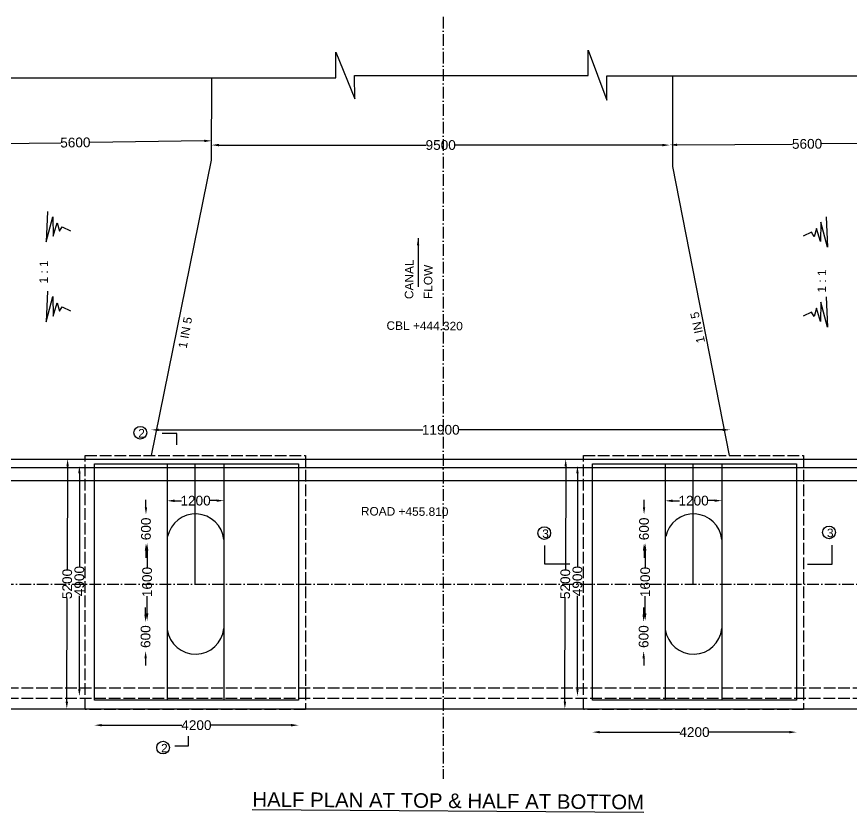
# Model space of a CAD drawing. Header units: millimetres. Extents: x 3893 to 82843, y 1293 to 64748.
# Drawn here: x 20975 to 38142, y 19231 to 35601 of the extents above; entities that cross this region are included whole.
import ezdxf

# ---------------------------------------------------------------- set-up
doc = ezdxf.new("R2010")
doc.units = ezdxf.units.MM
doc.header["$MEASUREMENT"] = 0
doc.linetypes.add('ACAD_ISO02W100', pattern=[15, 12, -3])
doc.linetypes.add('ACAD_ISO10W100', pattern=[18, 12, -3, 0, -3])
for name, color, linetype in [('DIMENSION', 7, 'Continuous'), ('DRAWING', 7, 'Continuous'), ('TEXT', 7, 'Continuous')]:
    doc.layers.add(name, color=color, linetype=linetype)
doc.styles.get("Standard").update_dxf_attribs({"font": 'arial.ttf'})
doc.dimstyles.get("Standard").update_dxf_attribs({"dimtxt": 200, "dimasz": 150, "dimexe": 0.18, "dimexo": 0.0625, "dimgap": 0.09, "dimtad": 0, "dimdec": 0, "dimzin": 0, "dimdsep": 46, "dimtxsty": 'Standard', "dimcen": 0.09, "dimse1": 1, "dimse2": 1, "dimadec": 0, "dimazin": 0, "dimtfac": 1, "dimtdec": 0, "dimtofl": 0, "dimtmove": 0, "dimatfit": 3, "dimfxl": 1, "dimtolj": 1, "dimtzin": 0, "dimarcsym": 0})

# ---------------------------------------------------------------- blocks, each defined once
blk = doc.blocks.new('*D56')
at = {"layer": 'Defpoints', "color": 0, "transparency": 16777216}
for p in [(24071, 25621), (25236, 25644), (25236, 25625)]:
    blk.add_point(p, dxfattribs=at)
at = {"layer": 'DIMENSION', "color": 0, "lineweight": -2, "transparency": 16777216}
for p, q in [((24221, 25640), (24365, 25641)), ((25086, 25643), (24943, 25643))]:
    blk.add_line(p, q, dxfattribs=at)
at = {"layer": 'DIMENSION', "color": 0, "transparency": 16777216}
for points in [[(24221, 25665), (24221, 25615), (24071, 25640)], [(25086, 25668), (25086, 25618), (25236, 25644)]]:
    blk.add_solid(points, dxfattribs=at)
at = {"layer": 'DIMENSION', "color": 0, "transparency": 16777216, "insert": (24654, 25642), "char_height": 200, "attachment_point": 5, "rotation": 0.1885}
blk.add_mtext('\\A1;1200', dxfattribs=at)
blk = doc.blocks.new('*D57')
at = {"layer": 'Defpoints', "color": 0, "transparency": 16777216}
for p in [(23626, 23144), (23690, 23144), (23690, 22549)]:
    blk.add_point(p, dxfattribs=at)
at = {"layer": 'DIMENSION', "color": 0, "lineweight": -2, "transparency": 16777216}
for p, q in [((23626, 23294), (23626, 23444)), ((23626, 22399), (23626, 22249))]:
    blk.add_line(p, q, dxfattribs=at)
at = {"layer": 'DIMENSION', "color": 0, "transparency": 16777216}
for points in [[(23601, 23294), (23651, 23294), (23626, 23144)], [(23601, 22399), (23651, 22399), (23626, 22549)]]:
    blk.add_solid(points, dxfattribs=at)
at = {"layer": 'DIMENSION', "color": 0, "transparency": 16777216, "insert": (23626, 22846), "char_height": 200, "attachment_point": 5, "rotation": 90}
blk.add_mtext('\\A1;600', dxfattribs=at)
blk = doc.blocks.new('*D58')
at = {"layer": 'Defpoints', "color": 0, "transparency": 16777216}
for p in [(23632, 24764), (23658, 24764), (23632, 23175)]:
    blk.add_point(p, dxfattribs=at)
at = {"layer": 'DIMENSION', "color": 0, "lineweight": -2, "transparency": 16777216}
for p, q in [((23658, 24614), (23658, 24258)), ((23658, 23325), (23658, 23680))]:
    blk.add_line(p, q, dxfattribs=at)
at = {"layer": 'DIMENSION', "color": 0, "transparency": 16777216}
for points in [[(23633, 24614), (23683, 24614), (23658, 24764)], [(23633, 23325), (23683, 23325), (23658, 23175)]]:
    blk.add_solid(points, dxfattribs=at)
at = {"layer": 'DIMENSION', "color": 0, "transparency": 16777216, "insert": (23658, 23969), "char_height": 200, "attachment_point": 5, "rotation": 90}
blk.add_mtext('\\A1;1600', dxfattribs=at)
blk = doc.blocks.new('*D59')
at = {"layer": 'Defpoints', "color": 0, "transparency": 16777216}
for p in [(23634, 25359), (23658, 25359), (23658, 24764)]:
    blk.add_point(p, dxfattribs=at)
at = {"layer": 'DIMENSION', "color": 0, "lineweight": -2, "transparency": 16777216}
for p, q in [((23634, 25509), (23634, 25659)), ((23634, 24614), (23634, 24464))]:
    blk.add_line(p, q, dxfattribs=at)
at = {"layer": 'DIMENSION', "color": 0, "transparency": 16777216}
for points in [[(23609, 25509), (23659, 25509), (23634, 25359)], [(23609, 24614), (23659, 24614), (23634, 24764)]]:
    blk.add_solid(points, dxfattribs=at)
at = {"layer": 'DIMENSION', "color": 0, "transparency": 16777216, "insert": (23634, 25062), "char_height": 200, "attachment_point": 5, "rotation": 90}
blk.add_mtext('\\A1;600', dxfattribs=at)
blk = doc.blocks.new('*D60')
at = {"layer": 'Defpoints', "color": 0, "transparency": 16777216}
for p in [(22573, 21679), (26770, 21679), (26770, 21023)]:
    blk.add_point(p, dxfattribs=at)
at = {"layer": 'DIMENSION', "color": 0, "lineweight": -2, "transparency": 16777216}
for p, q in [((22723, 21023), (24369, 21023)), ((26620, 21023), (24974, 21023))]:
    blk.add_line(p, q, dxfattribs=at)
at = {"layer": 'DIMENSION', "color": 0, "transparency": 16777216}
for points in [[(22723, 21048), (22723, 20998), (22573, 21023)], [(26620, 21048), (26620, 20998), (26770, 21023)]]:
    blk.add_solid(points, dxfattribs=at)
at = {"layer": 'DIMENSION', "color": 0, "transparency": 16777216, "insert": (24671, 21023), "char_height": 200, "attachment_point": 5}
blk.add_mtext('\\A1;4200', dxfattribs=at)
blk = doc.blocks.new('*D61')
at = {"layer": 'Defpoints', "color": 0, "transparency": 16777216}
for p in [(22264, 26354), (22573, 26354), (22573, 21621)]:
    blk.add_point(p, dxfattribs=at)
at = {"layer": 'DIMENSION', "color": 0, "lineweight": -2, "transparency": 16777216}
for p, q in [((22264, 26204), (22264, 24290)), ((22264, 21771), (22264, 23685))]:
    blk.add_line(p, q, dxfattribs=at)
at = {"layer": 'DIMENSION', "color": 0, "transparency": 16777216}
for points in [[(22239, 26204), (22289, 26204), (22264, 26354)], [(22239, 21771), (22289, 21771), (22264, 21621)]]:
    blk.add_solid(points, dxfattribs=at)
at = {"layer": 'DIMENSION', "color": 0, "transparency": 16777216, "insert": (22264, 23988), "char_height": 200, "attachment_point": 5, "rotation": 90}
blk.add_mtext('\\A1;4900', dxfattribs=at)
blk = doc.blocks.new('*D62')
at = {"layer": 'Defpoints', "color": 0, "transparency": 16777216}
for p in [(22003, 26498), (22022, 26498), (21986, 21359)]:
    blk.add_point(p, dxfattribs=at)
at = {"layer": 'DIMENSION', "color": 0, "lineweight": -2, "transparency": 16777216}
for p, q in [((22022, 26348), (22015, 24227)), ((22006, 21509), (22013, 23630))]:
    blk.add_line(p, q, dxfattribs=at)
at = {"layer": 'DIMENSION', "color": 0, "transparency": 16777216}
for points in [[(21997, 26348), (22047, 26348), (22022, 26498)], [(21981, 21509), (22031, 21509), (22005, 21359)]]:
    blk.add_solid(points, dxfattribs=at)
at = {"layer": 'DIMENSION', "color": 0, "transparency": 16777216, "insert": (22014, 23929), "char_height": 200, "attachment_point": 5, "rotation": 89.8131}
blk.add_mtext('\\A1;5200', dxfattribs=at)
blk = doc.blocks.new('*D66')
at = {"layer": 'Defpoints', "color": 0, "transparency": 16777216}
for p in [(34316, 25621), (35481, 25644), (35481, 25625)]:
    blk.add_point(p, dxfattribs=at)
at = {"layer": 'DIMENSION', "color": 0, "lineweight": -2, "transparency": 16777216}
for p, q in [((34466, 25640), (34609, 25641)), ((35331, 25643), (35187, 25643))]:
    blk.add_line(p, q, dxfattribs=at)
at = {"layer": 'DIMENSION', "color": 0, "transparency": 16777216}
for points in [[(34465, 25665), (34466, 25615), (34316, 25640)], [(35331, 25668), (35331, 25618), (35481, 25644)]]:
    blk.add_solid(points, dxfattribs=at)
at = {"layer": 'DIMENSION', "color": 0, "transparency": 16777216, "insert": (34898, 25642), "char_height": 200, "attachment_point": 5, "rotation": 0.1885}
blk.add_mtext('\\A1;1200', dxfattribs=at)
blk = doc.blocks.new('*D63')
at = {"layer": 'Defpoints', "color": 0, "transparency": 16777216}
for p in [(33871, 23144), (33935, 23144), (33935, 22549)]:
    blk.add_point(p, dxfattribs=at)
at = {"layer": 'DIMENSION', "color": 0, "lineweight": -2, "transparency": 16777216}
for p, q in [((33871, 23294), (33871, 23444)), ((33871, 22399), (33871, 22249))]:
    blk.add_line(p, q, dxfattribs=at)
at = {"layer": 'DIMENSION', "color": 0, "transparency": 16777216}
for points in [[(33846, 23294), (33896, 23294), (33871, 23144)], [(33846, 22399), (33896, 22399), (33871, 22549)]]:
    blk.add_solid(points, dxfattribs=at)
at = {"layer": 'DIMENSION', "color": 0, "transparency": 16777216, "insert": (33871, 22846), "char_height": 200, "attachment_point": 5, "rotation": 90}
blk.add_mtext('\\A1;600', dxfattribs=at)
blk = doc.blocks.new('*D64')
at = {"layer": 'Defpoints', "color": 0, "transparency": 16777216}
for p in [(33876, 24764), (33903, 24764), (33876, 23175)]:
    blk.add_point(p, dxfattribs=at)
at = {"layer": 'DIMENSION', "color": 0, "lineweight": -2, "transparency": 16777216}
for p, q in [((33903, 24614), (33903, 24258)), ((33903, 23325), (33903, 23680))]:
    blk.add_line(p, q, dxfattribs=at)
at = {"layer": 'DIMENSION', "color": 0, "transparency": 16777216}
for points in [[(33878, 24614), (33928, 24614), (33903, 24764)], [(33878, 23325), (33928, 23325), (33903, 23175)]]:
    blk.add_solid(points, dxfattribs=at)
at = {"layer": 'DIMENSION', "color": 0, "transparency": 16777216, "insert": (33903, 23969), "char_height": 200, "attachment_point": 5, "rotation": 90}
blk.add_mtext('\\A1;1600', dxfattribs=at)
blk = doc.blocks.new('*D65')
at = {"layer": 'Defpoints', "color": 0, "transparency": 16777216}
for p in [(33879, 25359), (33903, 25359), (33903, 24764)]:
    blk.add_point(p, dxfattribs=at)
at = {"layer": 'DIMENSION', "color": 0, "lineweight": -2, "transparency": 16777216}
for p, q in [((33879, 25509), (33879, 25659)), ((33879, 24614), (33879, 24464))]:
    blk.add_line(p, q, dxfattribs=at)
at = {"layer": 'DIMENSION', "color": 0, "transparency": 16777216}
for points in [[(33854, 25509), (33904, 25509), (33879, 25359)], [(33854, 24614), (33904, 24614), (33879, 24764)]]:
    blk.add_solid(points, dxfattribs=at)
at = {"layer": 'DIMENSION', "color": 0, "transparency": 16777216, "insert": (33879, 25062), "char_height": 200, "attachment_point": 5, "rotation": 90}
blk.add_mtext('\\A1;600', dxfattribs=at)
blk = doc.blocks.new('*D67')
at = {"layer": 'Defpoints', "color": 0, "transparency": 16777216}
for p in [(32818, 21537), (37015, 21537), (37015, 20880)]:
    blk.add_point(p, dxfattribs=at)
at = {"layer": 'DIMENSION', "color": 0, "lineweight": -2, "transparency": 16777216}
for p, q in [((32968, 20880), (34614, 20880)), ((36865, 20880), (35218, 20880))]:
    blk.add_line(p, q, dxfattribs=at)
at = {"layer": 'DIMENSION', "color": 0, "transparency": 16777216}
for points in [[(32968, 20905), (32968, 20855), (32818, 20880)], [(36865, 20905), (36865, 20855), (37015, 20880)]]:
    blk.add_solid(points, dxfattribs=at)
at = {"layer": 'DIMENSION', "color": 0, "transparency": 16777216, "insert": (34916, 20880), "char_height": 200, "attachment_point": 5}
blk.add_mtext('\\A1;4200', dxfattribs=at)
blk = doc.blocks.new('*D68')
at = {"layer": 'Defpoints', "color": 0, "transparency": 16777216}
for p in [(32509, 26354), (32818, 26354), (32818, 21621)]:
    blk.add_point(p, dxfattribs=at)
at = {"layer": 'DIMENSION', "color": 0, "lineweight": -2, "transparency": 16777216}
for p, q in [((32509, 26204), (32509, 24290)), ((32509, 21771), (32509, 23685))]:
    blk.add_line(p, q, dxfattribs=at)
at = {"layer": 'DIMENSION', "color": 0, "transparency": 16777216}
for points in [[(32484, 26204), (32534, 26204), (32509, 26354)], [(32484, 21771), (32534, 21771), (32509, 21621)]]:
    blk.add_solid(points, dxfattribs=at)
at = {"layer": 'DIMENSION', "color": 0, "transparency": 16777216, "insert": (32509, 23988), "char_height": 200, "attachment_point": 5, "rotation": 90}
blk.add_mtext('\\A1;4900', dxfattribs=at)
blk = doc.blocks.new('*D69')
at = {"layer": 'Defpoints', "color": 0, "transparency": 16777216}
for p in [(32248, 26498), (32267, 26498), (32231, 21359)]:
    blk.add_point(p, dxfattribs=at)
at = {"layer": 'DIMENSION', "color": 0, "lineweight": -2, "transparency": 16777216}
for p, q in [((32267, 26348), (32260, 24227)), ((32251, 21509), (32258, 23630))]:
    blk.add_line(p, q, dxfattribs=at)
at = {"layer": 'DIMENSION', "color": 0, "transparency": 16777216}
for points in [[(32242, 26348), (32292, 26348), (32267, 26498)], [(32226, 21509), (32276, 21509), (32250, 21359)]]:
    blk.add_solid(points, dxfattribs=at)
at = {"layer": 'DIMENSION', "color": 0, "transparency": 16777216, "insert": (32259, 23929), "char_height": 200, "attachment_point": 5, "rotation": 89.8131}
blk.add_mtext('\\A1;5200', dxfattribs=at)
blk = doc.blocks.new('*D71')
at = {"layer": 'Defpoints', "color": 0, "transparency": 16777216}
for p in [(23746, 27174), (35648, 27174), (35648, 27100)]:
    blk.add_point(p, dxfattribs=at)
at = {"layer": 'DIMENSION', "color": 0, "lineweight": -2, "transparency": 16777216}
for p, q in [((23896, 27100), (29330, 27100)), ((35498, 27100), (30064, 27100))]:
    blk.add_line(p, q, dxfattribs=at)
at = {"layer": 'DIMENSION', "color": 0, "transparency": 16777216}
for points in [[(23896, 27125), (23896, 27075), (23746, 27100)], [(35498, 27125), (35498, 27075), (35648, 27100)]]:
    blk.add_solid(points, dxfattribs=at)
at = {"layer": 'DIMENSION', "color": 0, "transparency": 16777216, "insert": (29697, 27100), "char_height": 200, "attachment_point": 5}
blk.add_mtext('\\A1;11900', dxfattribs=at)
blk = doc.blocks.new('*D74')
at = {"layer": 'Defpoints', "color": 0, "transparency": 16777216}
for p in [(19377, 32970), (24984, 33047), (24984, 33043)]:
    blk.add_point(p, dxfattribs=at)
at = {"layer": 'DIMENSION', "color": 0, "lineweight": -2, "transparency": 16777216}
for p, q in [((19527, 32977), (21882, 33008)), ((24834, 33045), (22479, 33015))]:
    blk.add_line(p, q, dxfattribs=at)
at = {"layer": 'DIMENSION', "color": 0, "transparency": 16777216}
for points in [[(19526, 33002), (19527, 32952), (19377, 32975)], [(24834, 33070), (24835, 33020), (24984, 33047)]]:
    blk.add_solid(points, dxfattribs=at)
at = {"layer": 'DIMENSION', "color": 0, "transparency": 16777216, "insert": (22181, 33011), "char_height": 200, "attachment_point": 5, "rotation": 0.736}
blk.add_mtext('\\A1;5600', dxfattribs=at)
blk = doc.blocks.new('*D75')
at = {"layer": 'Defpoints', "color": 0, "transparency": 16777216}
for p in [(24984, 33047), (34408, 33047), (34408, 32959)]:
    blk.add_point(p, dxfattribs=at)
at = {"layer": 'DIMENSION', "color": 0, "lineweight": -2, "transparency": 16777216}
for p, q in [((25134, 32959), (29398, 32959)), ((34258, 32959), (29995, 32959))]:
    blk.add_line(p, q, dxfattribs=at)
at = {"layer": 'DIMENSION', "color": 0, "transparency": 16777216}
for points in [[(25134, 32984), (25134, 32934), (24984, 32959)], [(34258, 32984), (34258, 32934), (34408, 32959)]]:
    blk.add_solid(points, dxfattribs=at)
at = {"layer": 'DIMENSION', "color": 0, "transparency": 16777216, "insert": (29696, 32959), "char_height": 200, "attachment_point": 5}
blk.add_mtext('\\A1;9500', dxfattribs=at)
blk = doc.blocks.new('*D76')
at = {"layer": 'Defpoints', "color": 0, "transparency": 16777216}
for p in [(40056, 33004), (40056, 32999), (34408, 32959)]:
    blk.add_point(p, dxfattribs=at)
at = {"layer": 'DIMENSION', "color": 0, "lineweight": -2, "transparency": 16777216}
for p, q in [((34558, 32964), (36933, 32981)), ((39906, 33003), (37530, 32986))]:
    blk.add_line(p, q, dxfattribs=at)
at = {"layer": 'DIMENSION', "color": 0, "transparency": 16777216}
for points in [[(34558, 32989), (34558, 32939), (34408, 32963)], [(39906, 33028), (39906, 32978), (40056, 33004)]]:
    blk.add_solid(points, dxfattribs=at)
at = {"layer": 'DIMENSION', "color": 0, "transparency": 16777216, "insert": (37232, 32983), "char_height": 200, "attachment_point": 5, "rotation": 0.4094}
blk.add_mtext('\\A1;5600', dxfattribs=at)

msp = doc.modelspace()

# ---------------------------------------------------------------- linework, layer by layer
at = {"layer": 'DRAWING', "linetype": 'ACAD_ISO10W100', "ltscale": 20}
for points in [[(29743.8, 35600.7), (29743.8, 19918.2)], [(5187.6, 24316.8), (5187.6, 23927.4), (52245.7, 23927.4), (52245.7, 24382.3)]]:
    msp.add_lwpolyline(points, dxfattribs=at)
at = {"layer": 'DRAWING'}
for points in [[(7707.4, 34343.8), (27536.1, 34343.8), (27536.1, 34869.7), (27926.6, 33913.7), (27921.1, 34391.7), (32728.4, 34391.7), (32728.4, 34912.9), (33113.4, 33880), (33113.4, 34385.4), (51262.8, 34385.4)], [(23747.8, 26574.8), (24984.2, 32646.5), (24985.4, 34343.8)], [(35634, 26574.8), (34470.3, 32519), (34470.3, 34385.4)], [(21608.1, 31593.4), (21580.9, 30966.9), (21717.2, 31484.4), (21726.3, 31084.9), (21808.1, 31357.3), (21853.6, 31184.8), (21908.1, 31275.6), (22080.8, 31193.9)], [(37625.5, 31482), (37652.8, 30855.6), (37516.4, 31373.1), (37507.3, 30973.6), (37425.5, 31246), (37380.1, 31073.5), (37325.6, 31164.2), (37152.9, 31082.5)], [(21608.1, 29950), (21580.9, 29323.5), (21717.2, 29841), (21726.3, 29441.5), (21808.1, 29713.9), (21853.6, 29541.4), (21908.1, 29632.2), (22080.8, 29550.5)], [(37625.5, 29838.7), (37652.8, 29212.2), (37516.4, 29729.7), (37507.3, 29330.2), (37425.5, 29602.6), (37380.1, 29430.1), (37325.6, 29520.9), (37152.9, 29439.2)], [(24271, 26793.9), (24271, 27025.6), (23965.9, 27025.6)], [(14474.4, 26498.2), (45214.2, 26498.2)], [(45165.2, 26319.9), (14474.4, 26319.9)], [(24070.8, 26399.9), (24070.8, 21536.9)], [(25236.4, 26399.9), (25236.4, 21536.9)], [(34315.6, 26399.9), (34315.6, 21536.9)], [(35481.1, 26399.9), (35481.1, 21536.9)], [(14474.4, 26057.1), (45232.3, 26057.1)], [(32350.4, 24335.2), (31839.7, 24335.2), (31839.7, 24721.9)], [(37243.1, 24335.2), (37745.5, 24335.2), (37745.5, 24730.2)], [(14474.4, 21359.3), (45010, 21359.3)], [(24498.9, 20796.7), (24498.9, 20593.5), (24230.4, 20593.5)]]:
    msp.add_lwpolyline(points, dxfattribs=at)
at = {"layer": 'DRAWING', "linetype": 'ACAD_ISO02W100', "ltscale": 20}
for points in [[(22385.8, 26574.8), (26912, 26574.8), (26912, 21349.3), (22385.8, 21349.3)], [(32630.5, 26574.8), (37156.7, 26574.8), (37156.7, 21349.3), (32630.5, 21349.3)]]:
    msp.add_lwpolyline(points, close=True, dxfattribs=at)
at = {"layer": 'DRAWING'}
for points in [[(22572.9, 26399.9), (26769.8, 26399.9), (26769.8, 21536.9), (22572.9, 21536.9)], [(32817.6, 26399.9), (37014.5, 26399.9), (37014.5, 21536.9), (32817.6, 21536.9)]]:
    msp.add_lwpolyline(points, close=True, dxfattribs=at)
at = {"layer": 'DRAWING', "lineweight": 30}
for points in [[(24639.3, 26399.9), (24639.3, 23927.4)], [(34884, 26399.9), (34884, 23927.4)]]:
    msp.add_lwpolyline(points, dxfattribs=at)
at = {"layer": 'DRAWING', "linetype": 'ACAD_ISO02W100', "ltscale": 20}
for points in [[(14474.4, 21789.9), (45010, 21789.9)], [(45010, 21574.9), (14474.4, 21574.9)]]:
    msp.add_lwpolyline(points, dxfattribs=at)
at = {"layer": 'DRAWING'}
for centre, radius, start, end in [((24653.1, 24783.1), 586.4, 5.97795, 168.19912), ((34897.9, 24783.1), 586.4, 5.97795, 168.19912), ((24652, 23072.8), 587.7, 188.51509, 353.91802), ((34896.8, 23072.8), 587.7, 188.51509, 353.91802)]:
    msp.add_arc(centre, radius, start, end, dxfattribs=at)
at = {"layer": 'TEXT'}
for centre in [(23517.5, 27040.6), (31826.3, 24975.2), (37683.4, 24990.4), (23986, 20562)]:
    msp.add_circle(centre, 131, dxfattribs=at)

# ---------------------------------------------------------------- texts
for s, height, rotation, p in [('1 : 1', 175, 89.594, (21617.3, 30110.7)), ('CANAL', 175, 89.594, (29132.7, 29790.1)), ('FLOW', 175, 89.594, (29523, 29790.1)), ('1 : 1', 175, 89.594, (37621.6, 29924.7)), ('1 IN 5', 175, 79.59638, (24468.9, 28763.9)), ('1 IN 5', 175, 102.28918, (35135.3, 28904.9)), ('CBL +444.320', 175, 359.594, (28580.8, 29158)), ('2', 175, 359.594, (23474.5, 26942.4)), ('ROAD +455.810', 175, 359.594, (28054.1, 25339.6)), ('3', 175, 359.594, (37640.4, 24892.2)), ('3', 175, 359.594, (31783.3, 24877)), ('2', 175, 359.594, (23943, 20463.8)), ('%%UHALF PLAN AT TOP & HALF AT BOTTOM', 300, 359.594, (25821.5, 19347.9))]:
    msp.add_text(s, height=height, rotation=rotation, dxfattribs=at).set_placement(p)

# ---------------------------------------------------------------- dimensions: what is measured, and where the dimension line sits
at = {"layer": 'DIMENSION'}
for p1, p2, distance, text, picture, middle in [((19376.9, 32970.5), (24984.5, 33042.5), 4.9, '5600', '*D74', (22180.6, 33011.4)), ((24984.4, 33047.4), (34407.9, 33047.4), -88.5, '9500', '*D75', (29696.2, 32958.9)), ((34407.9, 32958.9), (40055.8, 32999.2), 4.4, '5600', '*D76', (37231.8, 32983.4)), ((23746, 27173.8), (35647.9, 27173.8), -74.3, '11900', '*D71', (29696.9, 27099.5)), ((21986.1, 21359.3), (22002.8, 26498.2), -19.4, '5200', '*D62', (22013.9, 23928.7)), ((32230.8, 21359.3), (32247.6, 26498.2), -19.4, '5200', '*D69', (32258.6, 23928.7)), ((22572.9, 21621.3), (22572.9, 26354.2), 308.6, '4900', '*D61', (22264.3, 23987.7)), ((32817.6, 21621.3), (32817.6, 26354.2), 308.6, '4900', '*D68', (32509, 23987.7)), ((24070.8, 25620.7), (25236.4, 25624.5), 19.2, '1200', '*D56', (24653.5, 25641.8)), ((34315.6, 25620.7), (35481.1, 25624.5), 19.2, '1200', '*D66', (34898.3, 25641.8)), ((23658.3, 24763.8), (23658.3, 25359.3), 23.8, '600', '*D59', (23634.4, 25061.5)), ((33903, 24763.8), (33903, 25359.3), 23.8, '600', '*D65', (33879.2, 25061.5)), ((23631.6, 23175.1), (23631.6, 24763.8), -26.6, '1600', '*D58', (23658.3, 23969.4)), ((33876.4, 23175.1), (33876.4, 24763.8), -26.6, '1600', '*D64', (33903, 23969.4)), ((23690, 22548.7), (23690, 23144.2), 63.6, '600', '*D57', (23626.5, 22846.4)), ((33934.8, 22548.7), (33934.8, 23144.2), 63.6, '600', '*D63', (33871.2, 22846.4)), ((22572.9, 21679.2), (26769.8, 21679.2), -656.6, '4200', '*D60', (24671.3, 21022.6)), ((32817.6, 21536.9), (37014.5, 21536.9), -656.6, '4200', '*D67', (34916.1, 20880.3))]:
    dim = msp.add_aligned_dim(p1=p1, p2=p2, distance=distance, text=text, dimstyle='Standard', dxfattribs=at)
    dim.commit()
    dim.dimension.update_dxf_attribs({"geometry": picture, "text_midpoint": middle})

# ---------------------------------------------------------------- leaders
msp.add_leader([(29231, 31044.3), (29231, 30045.6)], dimstyle='Standard', override={"dimgap": 0.09, "dimtad": 0}, dxfattribs=at)

doc.saveas('drawing.dxf')
